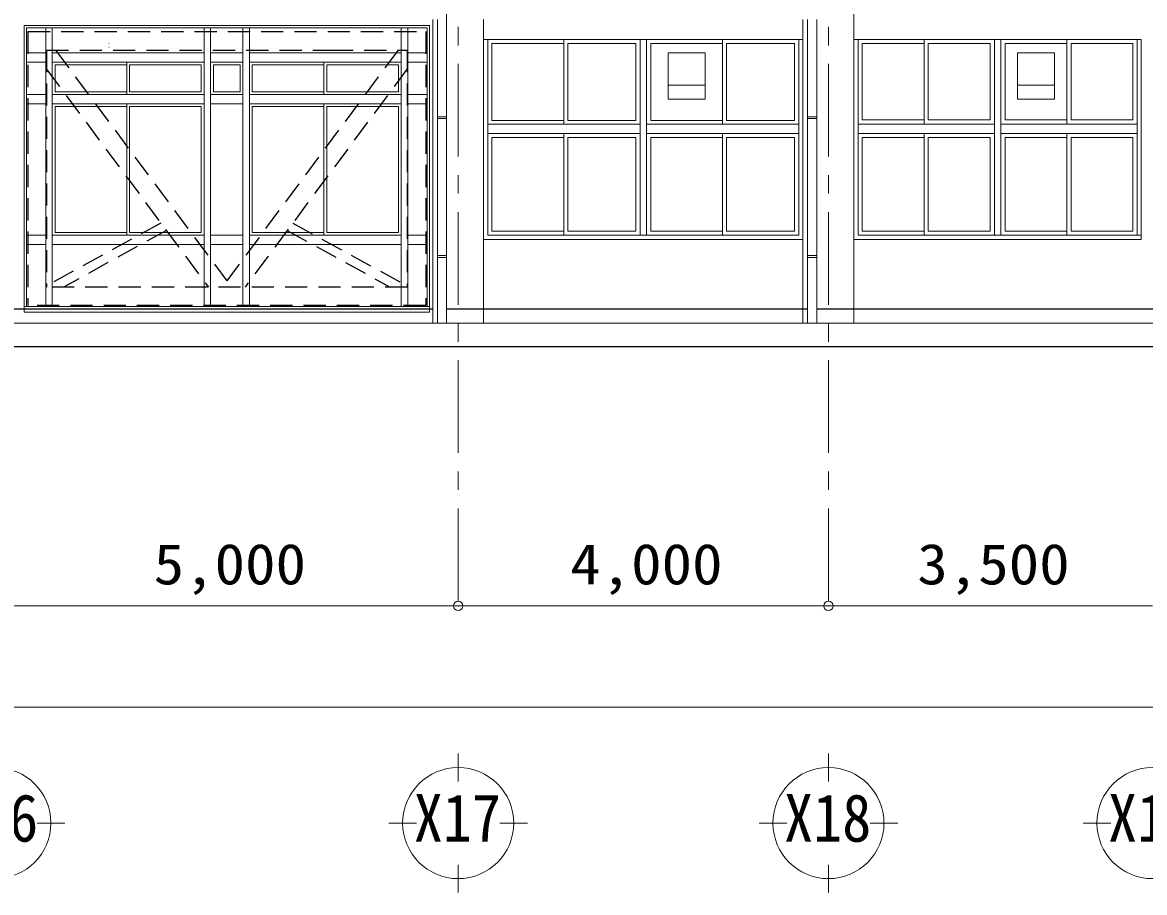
# Model space of a CAD drawing. Units: millimetres at full size, sheet at 1:200; details may follow other scales. Extents: x -55340 to 55340, y -38040 to 38040.
# Drawn here: x 24322 to 36445, y 8535 to 17930 of the extents above; entities that cross this region are included whole.
import ezdxf
from ezdxf.enums import TextEntityAlignment as Align

# ---------------------------------------------------------------- set-up
doc = ezdxf.new("R2010")
doc.units = ezdxf.units.MM
doc.header["$LTSCALE"] = 200
doc.header["$PDMODE"] = 32
doc.header["$PDSIZE"] = 100
doc.linetypes.add('CHAIN1', pattern=[8, 5, -1, 1, -1])
doc.linetypes.add('DASHED1', pattern=[1.8, 1.2, -0.6])
for name, color, linetype, lineweight in [('0-1_通り芯', 3, 'Continuous', 18), ('0-2_躯体', 3, 'Continuous', 18), ('0-4_仕上', 7, 'Continuous', 18), ('0-5_建具(ｻｯｼ)', 4, 'Continuous', 9), ('0-A_寸法', 6, 'Continuous', 9), ('1-0_補助線', 2, 'DASHED1', 25), ('1-4_仕上', 7, 'Continuous', 18)]:
    doc.layers.add(name, color=color, linetype=linetype, lineweight=lineweight)
doc.styles.add('ＭＳ ゴシック', font='')
doc.styles.get('ＭＳ ゴシック').set_extended_font_data('MS Gothic')

msp = doc.modelspace()

# ---------------------------------------------------------------- linework, layer by layer
at = {"layer": '0-1_通り芯', "color": 4, "linetype": 'CHAIN1', "lineweight": 9}
for p, q in [((29029.8, 27082.7), (29029.8, 11630.4)), ((33029.8, 27082.7), (33029.8, 11630.4))]:
    msp.add_line(p, q, dxfattribs=at)
at = {"layer": '0-1_通り芯'}
for p, q in [((29029.8, 10035.2), (29029.8, 9735.2)), ((33029.8, 10035.2), (33029.8, 9735.2)), ((24779.8, 9285.2), (24479.8, 9285.2)), ((28579.8, 9285.2), (28279.8, 9285.2)), ((29779.8, 9285.2), (29479.8, 9285.2)), ((32579.8, 9285.2), (32279.8, 9285.2)), ((33779.8, 9285.2), (33479.8, 9285.2)), ((36079.8, 9285.2), (35779.8, 9285.2)), ((29029.8, 8535.2), (29029.8, 8835.2)), ((33029.8, 8535.2), (33029.8, 8835.2))]:
    msp.add_line(p, q, dxfattribs=at)
for centre in [(24029.8, 9285.2), (29029.8, 9285.2), (33029.8, 9285.2), (36529.8, 9285.2)]:
    msp.add_circle(centre, 600, dxfattribs=at)
at = {"layer": '0-2_躯体'}
for p, q in [((28904.8, 25622.8), (28904.8, 14682.7)), ((28754.8, 17962.8), (28754.8, 14682.7)), ((28804.8, 17962.8), (28804.8, 14682.7)), ((29304.8, 17962.8), (29304.8, 14682.7)), ((32754.8, 17962.8), (32754.8, 14682.7)), ((32804.8, 17962.8), (32804.8, 14682.7)), ((32904.8, 17962.8), (32904.8, 14682.7)), ((33304.8, 18053.1), (33304.8, 14682.7)), ((28804.8, 16912.8), (28904.8, 16912.8)), ((28804.8, 16892.7), (28904.8, 16892.7)), ((32804.8, 16912.8), (32904.8, 16912.8)), ((32804.8, 16892.7), (32904.8, 16892.7)), ((28804.8, 15412.8), (28904.8, 15412.8)), ((32804.8, 15412.8), (32904.8, 15412.8)), ((28804.8, 15392.7), (28904.8, 15392.7)), ((32804.8, 15392.7), (32904.8, 15392.7)), ((38899.8, 14682.7), (16834.8, 14682.7))]:
    msp.add_line(p, q, dxfattribs=at)
at = {"layer": '0-2_躯体', "color": 6, "lineweight": 25}
for p, q in [((28754.8, 14832.8), (16834.8, 14832.8)), ((32804.8, 14832.8), (28904.8, 14832.8)), ((38654.8, 14832.8), (32904.8, 14832.8))]:
    msp.add_line(p, q, dxfattribs=at)
at = {"layer": '0-4_仕上'}
for p, q in [((24339.8, 17897.7), (24339.8, 14802.7)), ((24339.8, 17897.7), (28719.8, 17897.7)), ((24364.8, 17872.7), (24364.8, 14862.7)), ((24574.8, 17872.7), (24574.8, 14862.7)), ((24644.8, 17872.7), (24644.8, 14862.7)), ((28414.8, 17872.7), (28414.8, 14862.7)), ((28484.8, 17872.7), (28484.8, 14862.7)), ((28719.8, 17897.7), (28719.8, 14802.7)), ((24364.8, 17602.7), (24574.8, 17602.7)), ((24644.8, 17602.7), (26284.8, 17602.7)), ((26354.8, 17602.7), (26704.8, 17602.7)), ((28414.8, 17602.7), (26774.8, 17602.7)), ((28694.8, 17602.7), (28484.8, 17602.7)), ((31697.3, 17602.8), (31297.3, 17602.8)), ((31297.3, 17102.8), (31297.3, 17602.8)), ((31697.3, 17102.8), (31697.3, 17602.8)), ((35071.7, 17602.8), (35471.7, 17602.8)), ((35071.7, 17102.8), (35071.7, 17602.8)), ((24364.8, 17502.7), (24574.8, 17502.7)), ((24644.8, 17502.7), (26284.8, 17502.7)), ((26354.8, 17502.7), (26704.8, 17502.7)), ((28414.8, 17502.7), (26774.8, 17502.7)), ((28694.8, 17502.7), (28484.8, 17502.7)), ((31697.3, 17252.8), (31297.3, 17252.8)), ((35071.7, 17252.8), (35471.7, 17252.8)), ((24364.8, 17152.7), (24574.8, 17152.7)), ((24644.8, 17152.7), (26284.8, 17152.7)), ((26354.8, 17152.7), (26704.8, 17152.7)), ((28414.8, 17152.7), (26774.8, 17152.7)), ((28694.8, 17152.7), (28484.8, 17152.7)), ((31697.3, 17102.8), (31297.3, 17102.8)), ((24364.8, 17052.7), (24574.8, 17052.7)), ((24644.8, 17052.7), (26119.8, 17052.7)), ((24644.8, 17052.7), (26284.8, 17052.7)), ((26354.8, 17052.7), (26704.8, 17052.7)), ((28414.8, 17052.7), (26774.8, 17052.7)), ((28694.8, 17052.7), (28484.8, 17052.7)), ((24364.8, 15632.7), (24574.8, 15632.7)), ((24364.8, 15532.7), (24574.8, 15532.7)), ((24644.8, 15632.7), (26284.8, 15632.7)), ((24644.8, 15532.7), (26284.8, 15532.7)), ((26354.8, 15632.7), (26704.8, 15632.7)), ((26354.8, 15532.7), (26704.8, 15532.7)), ((28414.8, 15632.7), (26774.8, 15632.7)), ((28414.8, 15532.7), (26774.8, 15532.7)), ((28694.8, 15632.7), (28484.8, 15632.7)), ((28694.8, 15532.7), (28484.8, 15532.7)), ((24339.8, 14862.7), (28719.8, 14862.7)), ((24339.8, 14802.7), (28719.8, 14802.7))]:
    msp.add_line(p, q, dxfattribs=at)
for points in [[(24364.8, 17872.7), (28694.8, 17872.7), (28694.8, 14862.7)], [(35071.7, 17102.8), (35471.7, 17102.8), (35471.7, 17602.8)]]:
    msp.add_lwpolyline(points, dxfattribs=at)
at = {"layer": '0-5_建具(ｻｯｼ)', "color": 7, "lineweight": 18}
for p, q in [((26284.8, 17872.7), (26284.8, 15562.7)), ((26354.8, 17872.7), (26354.8, 14862.7)), ((26704.8, 17872.7), (26704.8, 14862.7)), ((26774.8, 17872.7), (26774.8, 14862.7)), ((29304.8, 17747.7), (32754.8, 17747.7)), ((29349.8, 17747.7), (29349.8, 15632.8)), ((32709.8, 15632.8), (32709.8, 17747.7)), ((33304.8, 17747.7), (36409.8, 17747.7)), ((33349.8, 17747.7), (33349.8, 15632.8)), ((36364.8, 17747.7), (36364.8, 15632.8)), ((36409.8, 17747.7), (36409.8, 15587.8)), ((26284.8, 15562.7), (26284.8, 14862.7)), ((29304.8, 15587.8), (32754.8, 15587.8)), ((32709.8, 15632.8), (29349.8, 15632.8)), ((33304.8, 15587.8), (36409.8, 15587.8)), ((33349.8, 15632.8), (36409.8, 15632.8))]:
    msp.add_line(p, q, dxfattribs=at)
at = {"layer": '0-5_建具(ｻｯｼ)'}
for p, q in [((25257.3, 17702.8), (25257.7, 17702.8)), ((29394.8, 17702.8), (30169.8, 17702.8)), ((29394.8, 17702.8), (29394.8, 16872.8)), ((30169.8, 16832.8), (30169.8, 17747.7)), ((30949.8, 16872.8), (30949.8, 17702.8)), ((30994.8, 15632.8), (30994.8, 17747.7)), ((31064.8, 15632.8), (31064.8, 17747.7)), ((31109.8, 17702.8), (31884.8, 17702.8)), ((31109.8, 17702.8), (31109.8, 16872.8)), ((31884.8, 16832.8), (31884.8, 17747.7)), ((31929.8, 17702.8), (32664.8, 17702.8)), ((31929.8, 16872.8), (31929.8, 17702.8)), ((32664.8, 16872.8), (32664.8, 17702.8)), ((33394.8, 17702.8), (34063.5, 17702.8)), ((33394.8, 17702.8), (33394.8, 16877.8)), ((34063.5, 17747.7), (34063.5, 16832.8)), ((34108.5, 17702.8), (34108.5, 16877.8)), ((34108.5, 17702.8), (34777.3, 17702.8)), ((34777.3, 17702.8), (34777.3, 16877.8)), ((34822.3, 17747.7), (34822.3, 15632.8)), ((34892.3, 17747.7), (34892.3, 15632.8)), ((34937.3, 17702.8), (35606, 17702.8)), ((34937.3, 17702.8), (34937.3, 16877.8)), ((35606, 17747.7), (35606, 16832.8)), ((35651, 17702.8), (35651, 16877.8)), ((35651, 17702.8), (36319.8, 17702.8)), ((36319.8, 17702.8), (36319.8, 16877.8)), ((25257.3, 17662.7), (25257.7, 17662.7)), ((24674.8, 17472.7), (24674.8, 17182.7)), ((24674.8, 17472.7), (25449.8, 17472.7)), ((25479.8, 17472.7), (25479.8, 17182.7)), ((26384.8, 17472.7), (26384.8, 17182.7)), ((26674.8, 17472.7), (26384.8, 17472.7)), ((26804.8, 17472.7), (26804.8, 17182.7)), ((26804.8, 17472.7), (27579.8, 17472.7)), ((27579.8, 17502.7), (27579.8, 17152.7)), ((27609.8, 17472.7), (27609.8, 17182.7)), ((24674.8, 17182.7), (25449.8, 17182.7)), ((25479.8, 17182.7), (26254.8, 17182.7)), ((26804.8, 17182.7), (27579.8, 17182.7)), ((27609.8, 17182.7), (28384.8, 17182.7)), ((24674.8, 15662.7), (24674.8, 17022.7)), ((24674.8, 17022.7), (25449.8, 17022.7)), ((25449.8, 16900), (25449.8, 17052.7)), ((25479.8, 15662.7), (25479.8, 17022.7)), ((25479.8, 17022.7), (26254.8, 17022.7)), ((26804.8, 17022.7), (27579.8, 17022.7)), ((26804.8, 15662.7), (26804.8, 17022.7)), ((27579.8, 16900), (27579.8, 17052.7)), ((25449.8, 15632.7), (25449.8, 16900)), ((27579.8, 15632.7), (27579.8, 16900)), ((29394.8, 16872.8), (30169.8, 16872.8)), ((30214.8, 16872.8), (30949.8, 16872.8)), ((31109.8, 16872.8), (31884.8, 16872.8)), ((31924.8, 16872.8), (32664.8, 16872.8)), ((33394.8, 16877.8), (34063.5, 16877.8)), ((34108.5, 16877.8), (34777.3, 16877.8)), ((34937.3, 16877.8), (35606, 16877.8)), ((35651, 16877.8), (36319.8, 16877.8)), ((29349.8, 16832.8), (30994.8, 16832.8)), ((30994.8, 16732.8), (29349.8, 16732.8)), ((30169.8, 15632.8), (30169.8, 16732.8)), ((31064.8, 16832.8), (32709.8, 16832.8)), ((32709.8, 16732.8), (31064.8, 16732.8)), ((31884.8, 15632.8), (31884.8, 16732.8)), ((33349.8, 16832.8), (34822.3, 16832.8)), ((33349.8, 16732.8), (34822.3, 16732.8)), ((34063.5, 16732.8), (34063.5, 15632.8)), ((34892.3, 16832.8), (36364.8, 16832.8)), ((34892.3, 16732.8), (36364.8, 16732.8)), ((35606, 16732.8), (35606, 15632.8)), ((29394.8, 16687.8), (30169.8, 16687.8)), ((29394.8, 16687.8), (29394.8, 15677.7)), ((30214.8, 16687.8), (30949.8, 16687.8)), ((30214.8, 15677.7), (30214.8, 16687.8)), ((31109.8, 16687.8), (31884.8, 16687.8)), ((31109.8, 16687.8), (31109.8, 15677.7)), ((31929.8, 16687.8), (32664.8, 16687.8)), ((31929.8, 15677.7), (31929.8, 16687.8)), ((32664.8, 15677.7), (32664.8, 16687.8)), ((33394.8, 16687.8), (33394.8, 15677.7)), ((33394.8, 16687.8), (34063.5, 16687.8)), ((34108.5, 16687.8), (34777.3, 16687.8)), ((34777.3, 16687.8), (34777.3, 15677.7)), ((34937.3, 16687.8), (34937.3, 15677.7)), ((34937.3, 16687.8), (35606, 16687.8)), ((35651, 16687.8), (36319.8, 16687.8)), ((36319.8, 16687.8), (36319.8, 15677.7)), ((24674.8, 15662.7), (25449.8, 15662.7)), ((26804.8, 15662.7), (27579.8, 15662.7)), ((29394.8, 15677.7), (30169.8, 15677.7)), ((31109.8, 15677.7), (31884.8, 15677.7)), ((31929.8, 15677.7), (32664.8, 15677.7)), ((33394.8, 15677.7), (34063.5, 15677.7)), ((34937.3, 15677.7), (35606, 15677.7))]:
    msp.add_line(p, q, dxfattribs=at)
at = {"layer": '0-5_建具(ｻｯｼ)', "color": 2, "lineweight": 25}
msp.add_line((-50905.4, 14432.7), (50915.1, 14432.7), dxfattribs=at)
at = {"layer": '0-5_建具(ｻｯｼ)'}
for points in [[(30214.8, 16872.8), (30214.8, 17702.8), (30949.8, 17702.8)], [(25449.8, 17502.7), (25449.8, 17305.5), (25449.8, 17152.7)], [(25479.8, 17472.7), (26254.8, 17472.7), (26254.8, 17182.7)], [(26674.8, 17472.7), (26674.8, 17182.7), (26384.8, 17182.7)], [(27609.8, 17472.7), (28384.8, 17472.7), (28384.8, 17182.7)], [(25479.8, 15662.7), (26254.8, 15662.7), (26254.8, 17022.7)], [(27609.8, 15662.7), (27609.8, 17022.7), (28384.8, 17022.7)], [(27609.8, 15662.7), (28384.8, 15662.7), (28384.8, 17022.7)], [(30214.8, 15677.7), (30949.8, 15677.7), (30949.8, 16687.8)], [(34108.5, 16687.8), (34108.5, 15677.7), (34777.3, 15677.7)], [(35651, 16687.8), (35651, 15677.7), (36319.8, 15677.7)]]:
    msp.add_lwpolyline(points, dxfattribs=at)
at = {"layer": '0-A_寸法', "color": 4}
for p, q in [((36529.8, 11630.4), (33029.8, 11630.4)), ((-37949, 10535.2), (40679.8, 10535.2))]:
    msp.add_line(p, q, dxfattribs=at)
msp.add_lwpolyline([(19029.8, 11630.4), (24029.8, 11630.4), (29029.8, 11630.4), (33029.8, 11630.4)], dxfattribs=at)
at = {"layer": '0-A_寸法'}
for p in [(29029.8, 11630.4), (33029.8, 11630.4)]:
    msp.add_point(p, dxfattribs=at)
at = {"layer": '1-0_補助線'}
for p, q in [((24380.8, 17832.8), (24380.8, 14872.8)), ((24380.8, 17832.8), (26908.3, 17832.8)), ((24580.8, 17632.8), (24580.8, 15072.8)), ((24580.8, 17632.8), (27675.1, 17632.8))]:
    msp.add_line(p, q, dxfattribs=at)
at = {"layer": '1-4_仕上', "color": 2, "linetype": 'DASHED1', "lineweight": 25}
for p, q in [((24379.8, 17832.8), (28679.8, 17832.8)), ((28679.8, 17832.8), (28679.8, 14872.8)), ((24678.6, 17632.8), (26529.8, 15140.5)), ((28380.9, 17632.8), (26529.8, 15140.5)), ((27654.2, 17632.8), (28479.8, 17632.8)), ((28479.8, 17632.8), (28479.8, 15072.8)), ((24579.8, 17430.4), (26330.9, 15072.8)), ((28479.8, 17430.4), (26728.6, 15072.8)), ((25817, 15764.7), (24579.8, 15084.8)), ((27242.5, 15764.7), (28479.8, 15084.8)), ((25877.2, 15683.6), (24765.6, 15072.8)), ((27182.3, 15683.6), (28294, 15072.8)), ((28479.8, 15072.8), (24579.8, 15072.8)), ((28679.8, 14872.8), (24379.8, 14872.8))]:
    msp.add_line(p, q, dxfattribs=at)

# ---------------------------------------------------------------- texts
at = {"layer": '0-1_通り芯', "color": 2, "style": 'ＭＳ ゴシック', "width": 0.9}
for s, p in [('X16', (23550.1, 8931)), ('X17', (28550.1, 8931)), ('X18', (32550.1, 8931)), ('X19', (36050.1, 8931))]:
    msp.add_text(s, height=513.2, dxfattribs=at).set_placement(p, align=Align.BOTTOM_LEFT)
at = {"layer": '0-A_寸法', "color": 2, "style": 'ＭＳ ゴシック', "width": 1.1}
for s, p in [('5,000', (25739.8, 11730.4)), ('4,000', (30239.8, 11730.4)), ('3,500', (33989.8, 11730.4))]:
    msp.add_text(s, height=439.9, dxfattribs=at).set_placement(p, align=Align.BOTTOM_LEFT)

doc.saveas('drawing.dxf')
